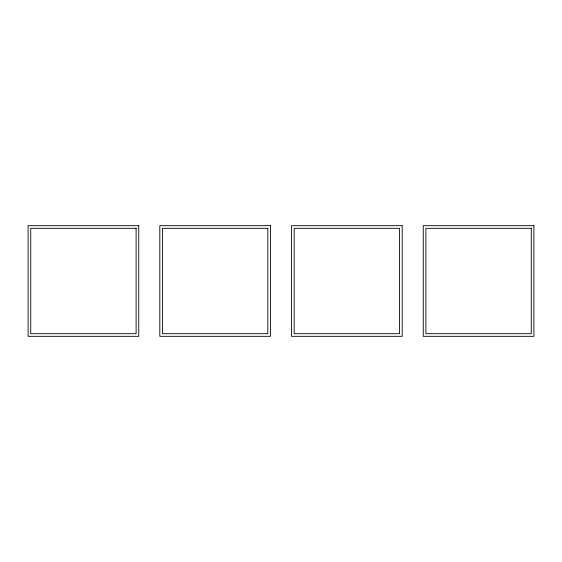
<?xml version="1.0" encoding="UTF-8"?>
<svg xmlns="http://www.w3.org/2000/svg" width="562" height="562" viewBox="0 0 562 562"><rect width="100%" height="100%" fill="white"/><g stroke="black" fill="none" stroke-linecap="round" stroke-linejoin="round"><path stroke-width="0.84" d="M138.744 225.678L28.1 225.678L28.1 336.322L138.744 336.322L138.744 225.678M270.462 225.678L159.819 225.678L159.819 336.322L270.462 336.322L270.462 225.678M402.181 225.678L291.538 225.678L291.538 336.322L402.181 336.322L402.181 225.678M533.9 225.678L423.256 225.678L423.256 336.322L533.9 336.322L533.9 225.678M136.109 228.312L30.734 228.312L30.734 333.688L136.109 333.688L136.109 228.312M267.828 228.312L162.453 228.312L162.453 333.688L267.828 333.688L267.828 228.312M399.547 228.312L294.172 228.312L294.172 333.688L399.547 333.688L399.547 228.312M531.266 228.312L425.891 228.312L425.891 333.688L531.266 333.688L531.266 228.312"/></g></svg>
